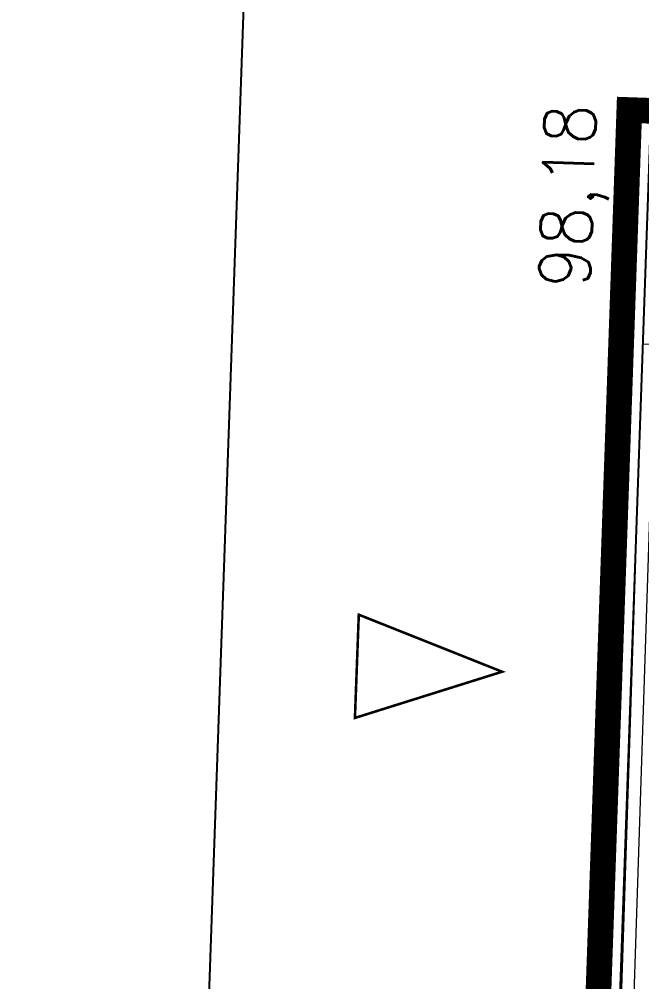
# Model space of a CAD drawing. Header units: metres. Extents: x -442 to 316, y -503 to 125.
# Drawn here: x 91.017 to 93.441, y -452.672 to -448.922 of the extents above; entities that cross this region are included whole.
import ezdxf

# ---------------------------------------------------------------- set-up
doc = ezdxf.new("R2010")
doc.units = ezdxf.units.M
doc.linetypes.add('ČÁRKOVANÁ', pattern=[19.05, 12.7, -6.35])
doc.layers.add('FLOATING-WINDOWS', color=2, linetype='Continuous', plot=False)
for name, color, linetype in [('katastr', 3, 'Continuous'), ('SRAFA', 251, 'Continuous'), ('ZDIVO', 1, 'Continuous')]:
    doc.layers.add(name, color=color, linetype=linetype)
doc.layers.add('Standard', color=7, linetype='Continuous', lineweight=25)
doc.styles.add('SIMPLEX', font='simplex.shx')

msp = doc.modelspace()

# ---------------------------------------------------------------- linework, layer by layer
at = {"layer": 'katastr', "linetype": 'Continuous', "lineweight": 0, "flags": 128}
msp.add_lwpolyline([(91.016876, -473.848613), (92.000888, -445.721846)], dxfattribs=at)
at = {"layer": 'SRAFA', "color": 1, "linetype": 'ČÁRKOVANÁ', "lineweight": 0, "ltscale": 0.0075, "const_width": 0.1, "flags": 128}
msp.add_lwpolyline([(93.392347, -449.275875), (128.696861, -450.515675), (127.923035, -472.47206), (92.624523, -471.207916)], close=True, dxfattribs=at)
at = {"layer": 'SRAFA', "linetype": 'Continuous', "lineweight": 0}
msp.add_lwpolyline([(93.445287, -450.185938), (93.492695, -450.187597), (93.30369, -455.966699), (93.256281, -455.96504)], close=True, dxfattribs=at)
at = {"layer": 'Standard', "color": 7, "linetype": 'ByBlock', "lineweight": 25}
for p, q in [((91.016876, -473.848613), (92.000888, -445.721846)), ((92.712481, -471.143842), (93.474685, -449.357171))]:
    msp.add_line(p, q, dxfattribs=at)
at = {"layer": 'ZDIVO', "linetype": 'Continuous', "lineweight": 0, "ltscale": 20, "const_width": 0.01, "flags": 128}
msp.add_lwpolyline([(92.338938, -451.24162), (92.323895, -451.643832), (92.897014, -451.463879), (92.338938, -451.24162)], dxfattribs=at)

# ---------------------------------------------------------------- texts
at = {"layer": 'FLOATING-WINDOWS', "linetype": 'ByBlock', "lineweight": 35, "insert": (93.299667, -449.973999), "char_height": 0.2, "width": 0.72655, "attachment_point": 7, "rotation": 87.996331, "style": 'SIMPLEX'}
msp.add_mtext('\\W0.93;98,18', dxfattribs=at)

doc.saveas('drawing.dxf')
